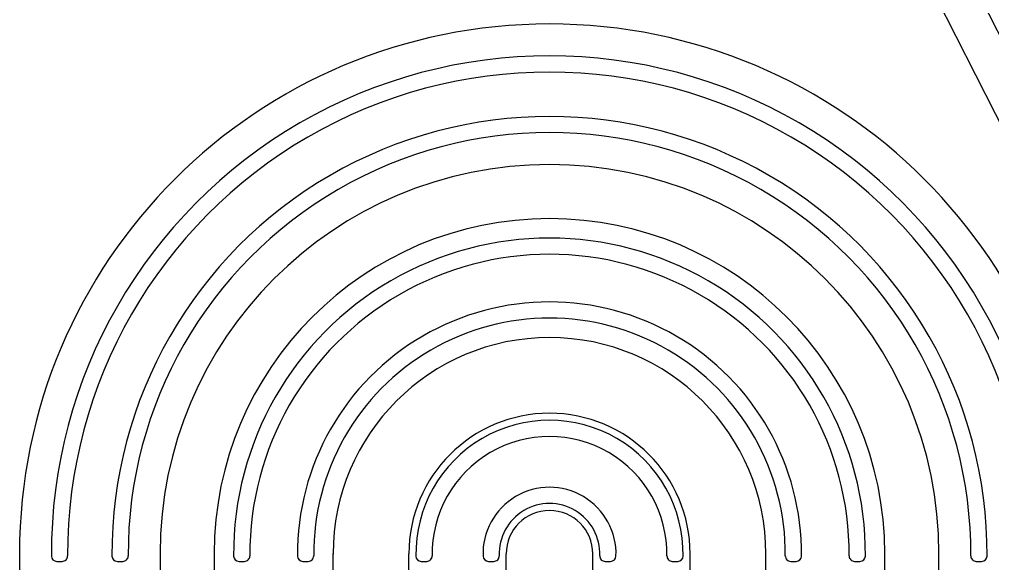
# Model space of a CAD drawing. Header units: millimetres. Extents: x -12.5 to 12.5, y -37.5 to 37.5.
# Drawn here: x -2.875 to 1.623, y 24.455 to 26.971 of the extents above; entities that cross this region are included whole.
import ezdxf

# ---------------------------------------------------------------- set-up
doc = ezdxf.new("R2010")
doc.units = ezdxf.units.MM
doc.header["$PDSIZE"] = -1

msp = doc.modelspace()

# ---------------------------------------------------------------- linework, layer by layer
at = {"color": 7, "linetype": 'Continuous'}
for p, q in [((2.148, 25.927), (1.3608, 27.4787)), ((1.178, 27.4349), (1.943, 25.927)), ((-2.875, 24.5), (-2.875, 24)), ((-2.225, 24.5), (-2.225, 24)), ((-1.975, 24.5), (-1.975, 24)), ((-1.425, 24), (-1.425, 24.5)), ((-1.075, 24), (-1.075, 24.5)), ((-0.625, 24), (-0.625, 24.5)), ((-0.225, 24), (-0.225, 24.5)), ((0.225, 24), (0.225, 24.5)), ((0.575, 24), (0.575, 24.5)), ((1.125, 24), (1.125, 24.5)), ((1.375, 24), (1.375, 24.5)), ((-2.7025, 24.465), (-2.6775, 24.465)), ((-2.4225, 24.465), (-2.3975, 24.465)), ((-1.8601, 24.465), (-1.8351, 24.465)), ((-1.5649, 24.465), (-1.5399, 24.465)), ((-1.0177, 24.465), (-0.9927, 24.465)), ((-0.7073, 24.465), (-0.6823, 24.465)), ((-0.1677, 24.465), (-0.1427, 24.465)), ((0.1427, 24.465), (0.1677, 24.465)), ((0.6899, 24.465), (0.7149, 24.465)), ((0.9851, 24.465), (1.0101, 24.465)), ((1.5475, 24.465), (1.5725, 24.465))]:
    msp.add_line(p, q, dxfattribs=at)
for centre, radius, start, end in [((-0.425, 24.5), 2.45, 0, 180), ((-0.425, 24.5), 2.3025, 359.7484, 180.2516), ((-0.425, 24.5), 2.2275, 359.7456, 180.2544), ((-0.425, 24.5), 2.0225, 359.7131, 180.2869), ((-0.425, 24.5), 1.9475, 359.7095, 180.2905), ((-0.425, 24.5), 1.8, 0, 180), ((-0.425, 24.5), 1.55, 0, 180), ((-0.425, 24.5), 1.4601, 359.6007, 180.3993), ((-0.425, 24.5), 1.3851, 359.5937, 180.4063), ((-0.425, 24.5), 1.165, 359.4974, 180.5026), ((-0.425, 24.5), 1.09, 359.4861, 180.5139), ((-0.425, 24.5), 1, 0, 180), ((-0.425, 24.5), 0.65, 360, 180), ((-0.425, 24.5), 0.6177, 359.0333, 180.9667), ((-0.425, 24.5), 0.5427, 358.9907, 181.0093), ((-0.425, 24.5), 0.3075, 357.9714, 182.0286), ((-0.425, 24.5), 0.2325, 357.7746, 182.2254), ((-0.425, 24.5), 0.2, 360, 180), ((-2.7025, 24.49), 0.025, 180.2516, 270), ((-2.6775, 24.49), 0.025, 270, 0.2544), ((-2.4225, 24.49), 0.025, 180.2869, 270), ((-2.3975, 24.49), 0.025, 270, 0.2905), ((-1.8601, 24.49), 0.025, 180.3993, 270), ((-1.8351, 24.49), 0.025, 270, 0.4063), ((-1.5649, 24.49), 0.025, 180.5026, 270), ((-1.5399, 24.49), 0.025, 270, 0.5139), ((-1.0177, 24.49), 0.025, 180.9667, 270), ((-0.9927, 24.49), 0.025, 270, 1.0093), ((-0.7073, 24.49), 0.025, 182.0286, 270), ((-0.6823, 24.49), 0.025, 270, 2.2254), ((-0.1677, 24.49), 0.025, 177.7746, 270), ((-0.1427, 24.49), 0.025, 270, 357.9714), ((0.1427, 24.49), 0.025, 178.9907, 270), ((0.1677, 24.49), 0.025, 270, 359.0333), ((0.6899, 24.49), 0.025, 179.4861, 270), ((0.7149, 24.49), 0.025, 270, 359.4974), ((0.9851, 24.49), 0.025, 179.5937, 270), ((1.0101, 24.49), 0.025, 270, 359.6007), ((1.5475, 24.49), 0.025, 179.7095, 270), ((1.5725, 24.49), 0.025, 270, 359.7131)]:
    msp.add_arc(centre, radius, start, end, dxfattribs=at)
msp.add_point((-1.425, 24.5), dxfattribs=at)

doc.saveas('drawing.dxf')
